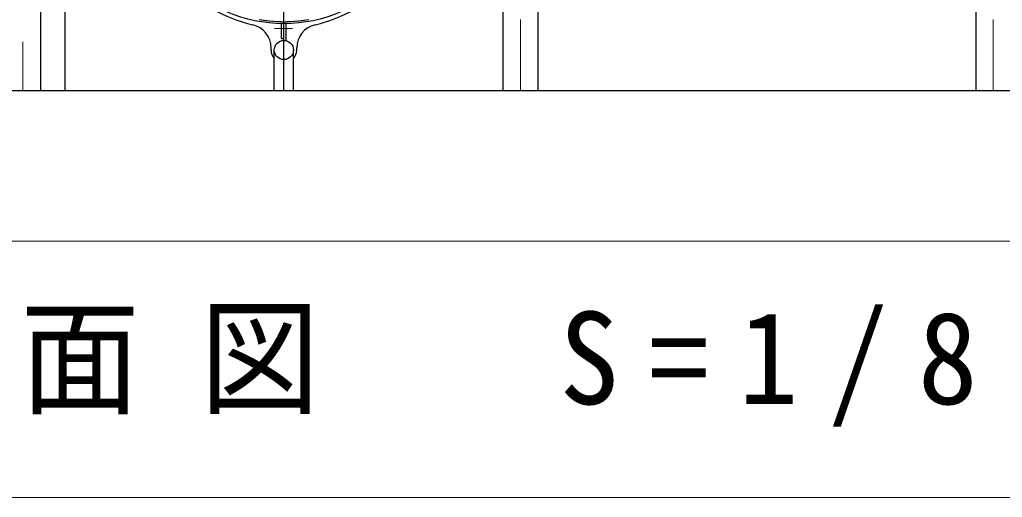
# Model space of a CAD drawing. Units: millimetres on the paper. Extents: x -385 to 0, y -594 to 267.
# Drawn here: x -112.55 to -81.38, y -145.17 to -130.02 of the extents above; entities that cross this region are included whole.
import ezdxf

# ---------------------------------------------------------------- set-up
doc = ezdxf.new("R2010")
doc.units = ezdxf.units.MM
doc.linetypes.add('USER2', pattern=[6, 3, -1, 1, -1])
doc.layers.add('1_80', color=70, linetype='Continuous', lineweight=13)
doc.styles.add('ＭＳ ゴシック', font='')
doc.styles.get('ＭＳ ゴシック').set_extended_font_data('MS Gothic')

msp = doc.modelspace()

# ---------------------------------------------------------------- linework, layer by layer
at = {"layer": '1_80', "color": 7, "lineweight": 25}
for p, q in [((-97.222, -76.016), (-97.222, -132.266)), ((-96.109, -76.016), (-96.109, -132.266)), ((-82.222, -76.016), (-82.222, -132.266)), ((-111.109, -121.849), (-111.109, -132.266)), ((-104.241, -130.614), (-104.241, -130.145)), ((-104.166, -130.677), (-104.166, -130.145)), ((-104.091, -130.677), (-104.091, -130.145)), ((-104.241, -130.614), (-104.166, -130.614)), ((-104.469, -132.266), (-104.469, -130.981)), ((-103.862, -132.266), (-103.862, -130.981)), ((-139.851, -132.266), (-65.702, -132.266))]:
    msp.add_line(p, q, dxfattribs=at)
at = {"layer": '1_80', "color": 7, "linetype": 'USER2'}
for p, q in [((-96.666, -76.016), (-96.666, -132.266)), ((-81.666, -76.016), (-81.666, -132.266)), ((-112.441, -118.723), (-112.441, -132.266)), ((-103.889, -130.302), (-104.462, -130.302))]:
    msp.add_line(p, q, dxfattribs=at)
at = {"layer": '1_80', "lineweight": 25}
msp.add_line((-111.884, -118.723), (-111.884, -132.266), dxfattribs=at)
at = {"layer": '1_80', "color": 190, "linetype": 'USER2', "lineweight": 25}
msp.add_line((-104.166, -132.266), (-104.166, -129.108), dxfattribs=at)
at = {"layer": '1_80', "color": 190}
for p, q in [((-104.166, -130.147), (-104.166, -130.083)), ((-104.166, -130.391), (-104.166, -130.147))]:
    msp.add_line(p, q, dxfattribs=at)
at = {"layer": '1_80', "color": 190, "lineweight": 25}
for p, q in [((-104.572, -130.981), (-104.572, -130.913)), ((-103.759, -130.981), (-103.759, -130.913))]:
    msp.add_line(p, q, dxfattribs=at)
at = {"layer": '1_80', "color": 7}
for p, q in [((-77.376, -137.041), (-128.176, -137.041)), ((-128.176, -145.174), (-77.376, -145.174))]:
    msp.add_line(p, q, dxfattribs=at)
at = {"layer": '1_80', "color": 190}
for points in [[(-104.166, -130.083), (-104.177, -130.083), (-104.188, -130.083), (-104.199, -130.083), (-104.21, -130.083), (-104.221, -130.082), (-104.232, -130.082), (-104.243, -130.082), (-104.254, -130.082), (-104.265, -130.082), (-104.276, -130.081), (-104.287, -130.081), (-104.298, -130.081), (-104.309, -130.081), (-104.32, -130.08), (-104.331, -130.08), (-104.342, -130.08), (-104.353, -130.079), (-104.364, -130.079), (-104.375, -130.078), (-104.386, -130.078), (-104.397, -130.077), (-104.408, -130.077), (-104.419, -130.076), (-104.43, -130.076), (-104.441, -130.075), (-104.452, -130.075), (-104.463, -130.074), (-104.474, -130.073), (-104.485, -130.072), (-104.496, -130.072), (-104.507, -130.071), (-104.518, -130.07), (-104.529, -130.069), (-104.54, -130.068), (-104.551, -130.067), (-104.562, -130.066), (-104.573, -130.065), (-104.584, -130.064), (-104.595, -130.063), (-104.606, -130.062), (-104.617, -130.061), (-104.628, -130.06), (-104.639, -130.059), (-104.65, -130.058), (-104.661, -130.057), (-104.672, -130.055), (-104.683, -130.054), (-104.694, -130.053), (-104.705, -130.052), (-104.716, -130.05), (-104.727, -130.049), (-104.738, -130.048), (-104.749, -130.046), (-104.76, -130.045), (-104.771, -130.043), (-104.782, -130.042), (-104.793, -130.04), (-104.804, -130.039), (-104.814, -130.037), (-104.825, -130.036), (-104.836, -130.034), (-104.847, -130.033), (-104.858, -130.031), (-104.869, -130.029), (-104.88, -130.028), (-104.891, -130.026), (-104.902, -130.024), (-104.913, -130.022), (-104.924, -130.021), (-104.934, -130.019), (-104.945, -130.017)], [(-103.385, -130.017), (-103.396, -130.019), (-103.408, -130.02), (-103.419, -130.022), (-103.43, -130.024), (-103.442, -130.026), (-103.453, -130.028), (-103.465, -130.03), (-103.476, -130.031), (-103.487, -130.033), (-103.499, -130.035), (-103.51, -130.036), (-103.522, -130.038), (-103.533, -130.04), (-103.544, -130.041), (-103.556, -130.043), (-103.567, -130.044), (-103.579, -130.046), (-103.59, -130.047), (-103.602, -130.049), (-103.613, -130.05), (-103.625, -130.051), (-103.636, -130.053), (-103.647, -130.054), (-103.659, -130.055), (-103.67, -130.057), (-103.682, -130.058), (-103.693, -130.059), (-103.705, -130.06), (-103.716, -130.062), (-103.728, -130.063), (-103.739, -130.064), (-103.751, -130.065), (-103.762, -130.066), (-103.774, -130.067), (-103.785, -130.068), (-103.797, -130.069), (-103.808, -130.07), (-103.82, -130.071), (-103.831, -130.071), (-103.843, -130.072), (-103.854, -130.073), (-103.866, -130.074), (-103.877, -130.074), (-103.889, -130.075), (-103.9, -130.076), (-103.912, -130.076), (-103.923, -130.077), (-103.935, -130.077), (-103.946, -130.078), (-103.958, -130.078), (-103.969, -130.079), (-103.981, -130.079), (-103.993, -130.08), (-104.004, -130.08), (-104.016, -130.08), (-104.027, -130.081), (-104.039, -130.081), (-104.05, -130.081), (-104.062, -130.081), (-104.073, -130.082), (-104.085, -130.082), (-104.096, -130.082), (-104.108, -130.082), (-104.119, -130.083), (-104.131, -130.083), (-104.142, -130.083), (-104.154, -130.083), (-104.166, -130.083)]]:
    msp.add_lwpolyline(points, dxfattribs=at)
at = {"layer": '1_80', "color": 140, "lineweight": 25}
msp.add_circle((-104.166, -125.555), 4.59, dxfattribs=at)
at = {"layer": '1_80', "color": 7, "lineweight": 25}
msp.add_circle((-104.166, -130.981), 0.304, dxfattribs=at)
at = {"layer": '1_80', "color": 190, "lineweight": 25}
for centre, radius, start, end in [((-104.166, -125.851), 4.442, 221.434, 257.1337), ((-104.166, -125.851), 4.442, 282.8663, 318.566), ((-105.322, -130.913), 0.75, 0, 77.1337), ((-103.009, -130.913), 0.75, 102.8663, 180), ((-104.166, -130.981), 0.406, 180, 221.6091), ((-104.166, -130.981), 0.406, 318.3909, 0)]:
    msp.add_arc(centre, radius, start, end, dxfattribs=at)

# ---------------------------------------------------------------- texts
at = {"layer": '1_80', "color": 7, "insert": (-126.776, -141.107), "char_height": 2.933, "attachment_point": 4, "style": 'ＭＳ ゴシック'}
msp.add_mtext('\\T1.5;\\W0.95;B視立面図\u3000S=1/80', dxfattribs=at)

doc.saveas('drawing.dxf')
